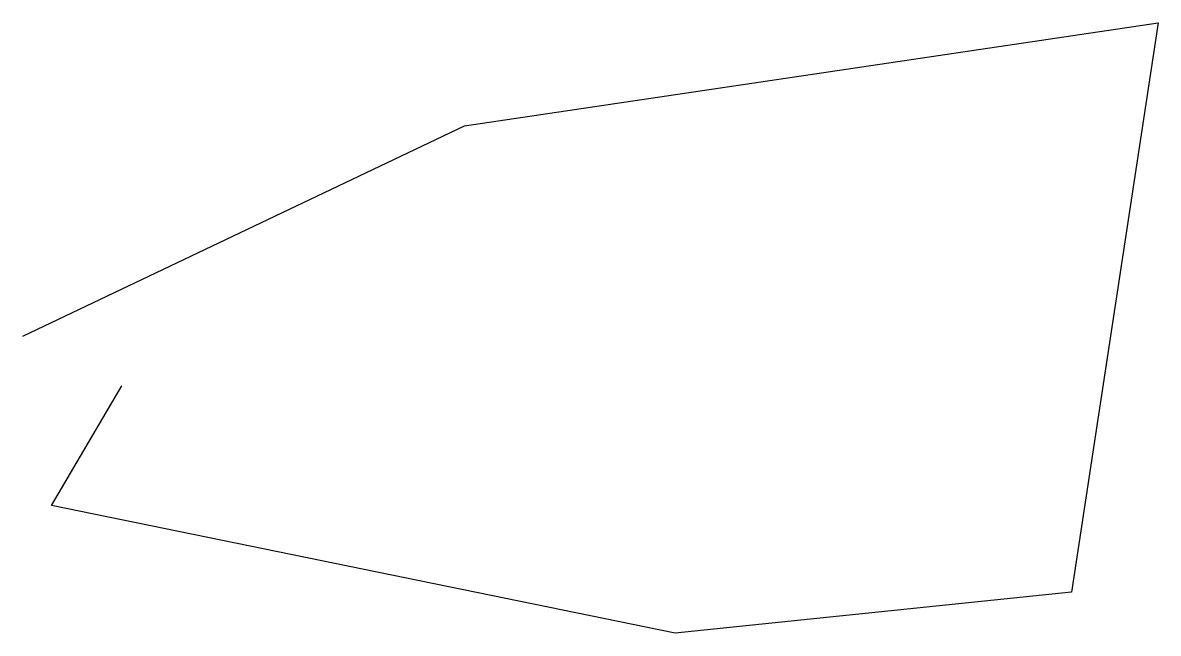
# Model space of a CAD drawing. Extents: x 1476 to 10610, y 4415 to 9331.
import ezdxf

# ---------------------------------------------------------------- set-up
doc = ezdxf.new("R2010")
doc.units = 0
doc.layers.get('0').update_dxf_attribs({"linetype": 'CONTINUOUS'})

msp = doc.modelspace()

# ---------------------------------------------------------------- linework, layer by layer
msp.add_lwpolyline([(1475.91286, 6806.298772), (5029.91762, 8500.263657), (10610.037244, 9330.638601), (9912.522291, 4746.96891), (6723.882506, 4414.818933), (1708.417844, 5444.483863), (2273.072806, 6407.718798)])

doc.saveas('drawing.dxf')
